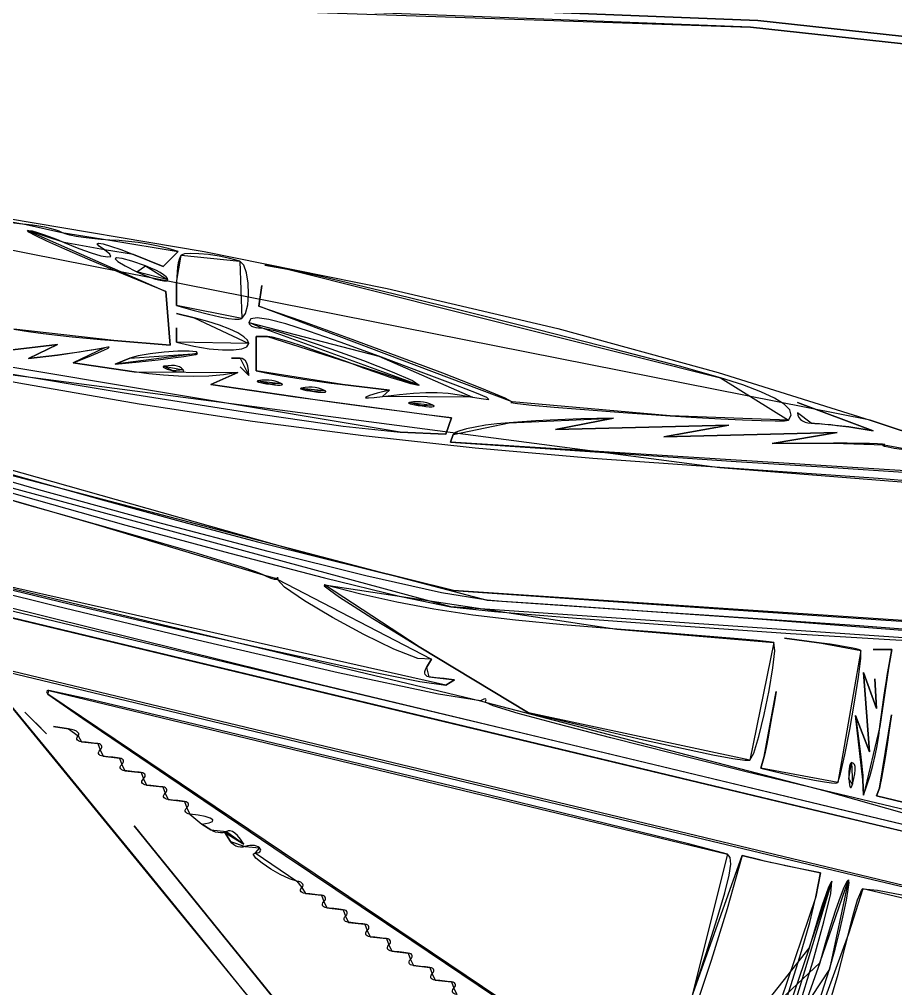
# Model space of a CAD drawing. Extents: x 0.3 to 49.4, y 16 to 54.1.
# Drawn here: x 13.1 to 17.85, y 25.43 to 30.69 of the extents above; entities that cross this region are included whole.
import ezdxf

# ---------------------------------------------------------------- set-up
doc = ezdxf.new("R2010")
doc.units = 0
doc.layers.get('0').update_dxf_attribs({"linetype": 'CONTINUOUS'})

msp = doc.modelspace()

# ---------------------------------------------------------------- linework, layer by layer
at = {"color": 178}
for points in [[(12.8773, 30.8516), (17.1072, 30.684), (12.8773, 30.8516)], [(17.068, 30.6476), (15.8054, 30.6964), (14.7869, 30.7345), (13.9904, 30.7632), (13.3938, 30.7832), (12.9751, 30.7956), (12.7124, 30.8015), (12.5836, 30.8017), (17.068, 30.6476)], [(17.1072, 30.684), (21.2524, 30.2322), (17.1072, 30.684)], [(21.3524, 30.1818), (17.068, 30.6476), (21.3524, 30.1818)], [(10.6057, 29.9222), (11.8702, 29.7756), (13.0323, 29.6119), (14.1039, 29.4304), (15.0965, 29.2307), (16.0219, 29.012), (16.8918, 28.774), (17.7178, 28.516), (10.6057, 29.9222)], [(13.1386, 29.5771), (13.1015, 29.581), (13.0595, 29.5867), (13.0143, 29.5938), (12.9677, 29.6021), (12.9216, 29.6113), (12.8778, 29.6209), (12.8381, 29.6307), (13.1386, 29.5771)], [(13.3322, 29.5341), (13.317, 29.5414), (13.2956, 29.5489), (13.2694, 29.556), (13.2393, 29.5627), (13.2067, 29.5686), (13.1727, 29.5735), (13.1386, 29.5771), (13.3322, 29.5341)], [(13.1451, 29.5436), (13.1534, 29.5449), (13.1705, 29.542), (13.1952, 29.5354), (13.2262, 29.5254), (13.2623, 29.5124), (13.3023, 29.4968), (13.345, 29.4791), (13.1451, 29.5436)], [(13.8956, 29.2133), (13.6668, 29.3081), (13.486, 29.3842), (13.3486, 29.4433), (13.2503, 29.4871), (13.1866, 29.5173), (13.153, 29.5355), (13.1451, 29.5436), (13.8956, 29.2133)], [(13.5918, 29.4927), (13.5426, 29.4959), (13.4947, 29.5005), (13.4499, 29.5061), (13.4096, 29.5125), (13.3755, 29.5195), (13.3492, 29.5268), (13.3322, 29.5341), (13.5918, 29.4927)], [(13.345, 29.4791), (13.4233, 29.4473), (13.4906, 29.4234), (13.544, 29.4077), (13.5808, 29.4009), (13.598, 29.4035), (13.593, 29.416), (13.5627, 29.4389), (13.345, 29.4791)], [(13.5627, 29.4389), (13.5341, 29.4594), (13.524, 29.4716), (13.5314, 29.4758), (13.5557, 29.472), (13.596, 29.4603), (13.6514, 29.441), (13.7211, 29.4141), (13.5627, 29.4389)], [(13.9622, 29.4312), (13.9086, 29.4467), (13.8545, 29.4596), (13.8005, 29.4702), (13.7468, 29.4785), (13.6939, 29.4849), (13.6421, 29.4895), (13.5918, 29.4927), (13.9622, 29.4312)], [(13.7857, 29.3525), (13.712, 29.3774), (13.6595, 29.3917), (13.6289, 29.3958), (13.6208, 29.3902), (13.636, 29.3755), (13.6751, 29.352), (13.7389, 29.3203), (13.7857, 29.3525)], [(13.7211, 29.4141), (13.8811, 29.3501), (13.7211, 29.4141)], [(13.8811, 29.3501), (13.9622, 29.4312), (13.8811, 29.3501)], [(13.9786, 29.4109), (13.973, 29.4021), (13.9679, 29.3876), (13.9634, 29.3684), (13.9597, 29.3454), (13.9568, 29.3194), (13.955, 29.2914), (13.9544, 29.2624), (13.9786, 29.4109)], [(14.2971, 29.378), (14.2427, 29.3926), (14.1851, 29.4045), (14.1281, 29.4134), (14.0753, 29.4188), (14.0303, 29.4205), (13.9968, 29.418), (13.9786, 29.4109), (14.2971, 29.378)], [(13.906, 29.2762), (13.9049, 29.2841), (13.8972, 29.2938), (13.8836, 29.3048), (13.865, 29.3166), (13.842, 29.3288), (13.8153, 29.341), (13.7857, 29.3525), (13.906, 29.2762)], [(14.3076, 29.0674), (14.3277, 29.0945), (14.3401, 29.141), (14.3451, 29.1986), (14.343, 29.2592), (14.3341, 29.3148), (14.3187, 29.3571), (14.2971, 29.378), (14.3076, 29.0674)], [(14.5558, 29.3347), (14.4327, 29.357), (14.5558, 29.3347)], [(13.7389, 29.3203), (13.775, 29.3043), (13.8087, 29.2912), (13.8391, 29.281), (13.865, 29.2742), (13.8854, 29.2709), (13.8994, 29.2715), (13.906, 29.2762), (13.7389, 29.3203)], [(16.9056, 28.7452), (16.6817, 28.8077), (16.3344, 28.899), (15.9156, 29.0061), (15.4767, 29.1162), (15.0694, 29.2163), (14.7452, 29.2934), (14.5558, 29.3347), (16.9056, 28.7452)], [(13.9544, 29.2624), (13.9544, 29.138), (13.9544, 29.2624)], [(14.4163, 29.2456), (14.4, 29.1342), (14.4163, 29.2456)], [(13.9203, 28.9226), (13.8956, 29.2133), (13.9203, 28.9226)], [(13.9544, 29.138), (14.0497, 29.1104), (14.1274, 29.0898), (14.1892, 29.0754), (14.2366, 29.0667), (14.2711, 29.0629), (14.2942, 29.0633), (14.3076, 29.0674), (13.9544, 29.138)], [(14.4, 29.1342), (14.6262, 29.056), (14.8844, 28.9631), (15.1496, 28.865), (15.3965, 28.7716), (15.5999, 28.6925), (15.7346, 28.6373), (15.7755, 28.6158), (14.4, 29.1342)], [(14.0505, 29.0708), (13.9544, 29.0949), (14.0505, 29.0708)], [(11.6877, 29.0309), (11.8815, 28.9808), (12.3401, 28.8924), (12.9652, 28.7822), (13.6587, 28.6664), (14.3223, 28.5616), (14.8578, 28.484), (15.1669, 28.4502), (11.6877, 29.0309)], [(14.346, 28.9308), (14.3391, 28.9488), (14.319, 28.9682), (14.2865, 28.9885), (14.2425, 29.0093), (14.188, 29.0303), (14.1237, 29.0509), (14.0505, 29.0708), (14.346, 28.9308)], [(15.051, 28.8624), (14.8425, 28.9386), (14.6759, 28.9967), (14.5476, 29.0374), (14.454, 29.0618), (14.3916, 29.0708), (14.3568, 29.0653), (14.346, 29.0463), (15.051, 28.8624)], [(14.346, 29.0463), (14.3478, 29.0388), (14.353, 29.0321), (14.3611, 29.0263), (14.3717, 29.0218), (14.3845, 29.0185), (14.3989, 29.0168), (14.4145, 29.0168), (14.346, 29.0463)], [(13.0712, 29.0084), (13.1502, 28.9968), (13.2297, 28.9863), (13.309, 28.9768), (13.3876, 28.9682), (13.4651, 28.9605), (13.5408, 28.9535), (13.6142, 28.9473), (13.0712, 29.0084)], [(13.9544, 29.0169), (13.9544, 28.9389), (13.9544, 29.0169)], [(14.4483, 28.969), (14.3852, 28.969), (14.4483, 28.969)], [(14.3852, 28.969), (14.3852, 28.7829), (14.3852, 28.969)], [(14.4145, 29.0168), (14.4874, 29.0021), (14.6219, 28.9611), (14.7911, 28.9035), (14.9676, 28.8392), (15.1245, 28.7782), (15.2345, 28.7303), (15.2704, 28.7054), (14.4145, 29.0168)], [(14.8834, 28.8296), (14.7967, 28.8615), (14.7137, 28.8908), (14.6372, 28.9166), (14.5697, 28.9383), (14.5139, 28.9547), (14.4726, 28.9653), (14.4483, 28.969), (14.8834, 28.8296)], [(13.3081, 28.9263), (12.9556, 28.8843), (13.3081, 28.9263)], [(13.1515, 28.8502), (13.3081, 28.9263), (13.1515, 28.8502)], [(13.6142, 28.9473), (13.9203, 28.9226), (13.6142, 28.9473)], [(13.9544, 28.9389), (14.0474, 28.9171), (14.131, 28.9031), (14.2036, 28.8963), (14.2632, 28.8963), (14.308, 28.9025), (14.3362, 28.9141), (14.346, 28.9308), (13.9544, 28.9389)], [(13.3081, 28.8684), (13.1515, 28.8502), (13.3081, 28.8684)], [(13.5627, 28.9087), (13.5362, 28.9032), (13.5038, 28.8971), (13.467, 28.8909), (13.4275, 28.8846), (13.3869, 28.8786), (13.3465, 28.8731), (13.3081, 28.8684), (13.5627, 28.9087)], [(13.3925, 28.8269), (13.4702, 28.8575), (13.5265, 28.8805), (13.5637, 28.8968), (13.5837, 28.907), (13.5889, 28.9119), (13.5811, 28.9123), (13.5627, 28.9087), (13.3925, 28.8269)], [(13.6214, 28.8186), (13.7509, 28.8321), (13.8545, 28.8436), (13.9348, 28.8532), (13.994, 28.8612), (14.0344, 28.8676), (14.0585, 28.8727), (14.0686, 28.8765), (13.6214, 28.8186)], [(14.0686, 28.8765), (14.0627, 28.886), (14.0233, 28.89), (13.9612, 28.8891), (13.8871, 28.8841), (13.8116, 28.8758), (13.7456, 28.8648), (13.6998, 28.8518), (14.0686, 28.8765)], [(16.9022, 28.2584), (16.2123, 28.3078), (15.5747, 28.3641), (14.9669, 28.4301), (14.3667, 28.5088), (13.7516, 28.603), (13.0994, 28.7158), (12.3877, 28.8501), (16.9022, 28.2584)], [(13.7239, 28.7776), (13.3925, 28.8269), (13.7239, 28.7776)], [(13.6998, 28.8518), (13.6214, 28.8186), (13.6998, 28.8518)], [(13.9903, 28.7885), (13.9804, 28.7974), (13.9697, 28.8041), (13.9577, 28.8087), (13.9438, 28.8113), (13.9276, 28.8119), (13.9084, 28.8107), (13.8858, 28.8078), (13.9903, 28.7885)], [(14.299, 28.8515), (14.252, 28.8515), (14.299, 28.8515)], [(14.346, 28.7575), (14.3448, 28.7856), (14.3412, 28.808), (14.3356, 28.825), (14.3284, 28.8374), (14.3196, 28.8456), (14.3098, 28.8501), (14.299, 28.8515), (14.346, 28.7575)], [(15.2704, 28.7054), (15.2571, 28.7056), (15.2259, 28.713), (15.179, 28.7267), (15.119, 28.7459), (15.0481, 28.77), (14.9688, 28.7982), (14.8834, 28.8296), (15.2704, 28.7054)], [(15.5601, 28.6411), (15.6193, 28.6307), (15.6479, 28.6285), (15.6379, 28.638), (15.5812, 28.6626), (15.4699, 28.7058), (15.2959, 28.7713), (15.051, 28.8624), (15.5601, 28.6411)], [(14.2873, 28.7743), (14.209, 28.7619), (14.1288, 28.7546), (14.0474, 28.7521), (13.9655, 28.7537), (13.8838, 28.7589), (13.8031, 28.767), (13.7239, 28.7776), (14.2873, 28.7743)], [(13.8858, 28.8078), (13.8812, 28.8062), (13.8809, 28.8038), (13.8847, 28.8007), (13.8923, 28.797), (13.9034, 28.7929), (13.9176, 28.7885), (13.9348, 28.7839), (13.8858, 28.8078)], [(13.9348, 28.7839), (13.9521, 28.7801), (13.9668, 28.7779), (13.9787, 28.7771), (13.9873, 28.7778), (13.9923, 28.78), (13.9934, 28.7835), (13.9903, 28.7885), (13.9348, 28.7839)], [(14.1393, 28.7096), (14.2873, 28.7743), (14.1393, 28.7096)], [(14.299, 28.8045), (14.346, 28.7575), (14.299, 28.8045)], [(14.3852, 28.7829), (14.4564, 28.7693), (14.5269, 28.7567), (14.5962, 28.7453), (14.664, 28.735), (14.73, 28.7256), (14.7938, 28.7172), (14.8552, 28.7096), (14.3852, 28.7829)], [(14.5854, 28.6443), (14.1393, 28.7096), (14.5854, 28.6443)], [(14.395, 28.7286), (14.3908, 28.7271), (14.3921, 28.7249), (14.3982, 28.7224), (14.4088, 28.7195), (14.4235, 28.7164), (14.4419, 28.7132), (14.4635, 28.7101), (14.395, 28.7286)], [(14.5223, 28.7154), (14.5053, 28.7226), (14.4886, 28.728), (14.4717, 28.7316), (14.4542, 28.7334), (14.4359, 28.7335), (14.4163, 28.7319), (14.395, 28.7286), (14.5223, 28.7154)], [(14.4635, 28.7101), (14.4848, 28.7075), (14.5025, 28.7062), (14.516, 28.7059), (14.5251, 28.7067), (14.5294, 28.7086), (14.5286, 28.7115), (14.5223, 28.7154), (14.4635, 28.7101)], [(14.8552, 28.7096), (15.1097, 28.6793), (14.8552, 28.7096)], [(17.2738, 28.5155), (17.2887, 28.5426), (17.2811, 28.5715), (17.251, 28.6024), (17.1984, 28.6352), (17.1233, 28.67), (17.0257, 28.7066), (16.9056, 28.7452), (17.2738, 28.5155)], [(14.63, 28.6895), (14.6258, 28.6879), (14.6271, 28.6858), (14.6332, 28.6832), (14.6438, 28.6803), (14.6585, 28.6773), (14.6769, 28.6741), (14.6985, 28.6709), (14.63, 28.6895)], [(14.7572, 28.6762), (14.7403, 28.6835), (14.7236, 28.6888), (14.7067, 28.6924), (14.6892, 28.6942), (14.6709, 28.6943), (14.6513, 28.6927), (14.63, 28.6895), (14.7572, 28.6762)], [(14.6985, 28.6709), (14.7198, 28.6684), (14.7375, 28.667), (14.751, 28.6667), (14.7601, 28.6676), (14.7644, 28.6695), (14.7636, 28.6724), (14.7572, 28.6762), (14.6985, 28.6709)], [(15.1097, 28.6793), (15.0429, 28.6618), (15.0005, 28.6493), (14.9801, 28.6413), (14.9792, 28.6374), (14.9957, 28.6369), (15.0269, 28.6395), (15.0706, 28.6446), (15.1097, 28.6793)], [(15.0706, 28.6446), (15.1631, 28.6556), (15.2404, 28.6628), (15.307, 28.6662), (15.3677, 28.6658), (15.427, 28.6615), (15.4896, 28.6533), (15.5601, 28.6411), (15.0706, 28.6446)], [(11.6632, 28.6385), (12.1211, 28.4976), (12.5989, 28.3554), (13.0808, 28.2159), (13.5511, 28.0835), (13.994, 27.9622), (14.3937, 27.8563), (14.7345, 27.7699), (11.6632, 28.6385)], [(15.4457, 28.5276), (15.3098, 28.5448), (15.1776, 28.5619), (15.0495, 28.579), (14.9259, 28.5959), (14.807, 28.6124), (14.6934, 28.6286), (14.5854, 28.6443), (15.4457, 28.5276)], [(15.2174, 28.6111), (15.2133, 28.6096), (15.2145, 28.6074), (15.2207, 28.6049), (15.2313, 28.602), (15.246, 28.5989), (15.2644, 28.5957), (15.286, 28.5926), (15.2174, 28.6111)], [(15.3447, 28.5979), (15.3278, 28.6051), (15.311, 28.6105), (15.2942, 28.6141), (15.2767, 28.6159), (15.2584, 28.616), (15.2387, 28.6144), (15.2174, 28.6111), (15.3447, 28.5979)], [(15.7755, 28.6158), (15.7681, 28.6119), (15.8029, 28.6058), (15.8806, 28.5973), (16.0018, 28.5866), (16.1672, 28.5734), (16.3772, 28.5577), (16.6325, 28.5396), (15.7755, 28.6158)], [(17.7338, 28.4586), (17.3226, 28.6117), (17.7338, 28.4586)], [(15.286, 28.5926), (15.3073, 28.5901), (15.3249, 28.5887), (15.3385, 28.5884), (15.3476, 28.5892), (15.3519, 28.5911), (15.3511, 28.594), (15.3447, 28.5979), (15.286, 28.5926)], [(17.3226, 28.5553), (17.3245, 28.5425), (17.3301, 28.5306), (17.3388, 28.5201), (17.3502, 28.5114), (17.3638, 28.5047), (17.3792, 28.5005), (17.396, 28.499), (17.3226, 28.5553)], [(15.4147, 28.4402), (15.4457, 28.5276), (15.4147, 28.4402)], [(15.759, 28.5017), (15.6922, 28.4955), (15.6301, 28.4877), (15.5745, 28.4786), (15.5273, 28.4687), (15.4904, 28.4584), (15.4656, 28.4479), (15.4547, 28.4379), (15.759, 28.5017)], [(16.3239, 28.527), (16.2341, 28.5255), (16.1469, 28.5231), (16.0627, 28.52), (15.9816, 28.5161), (15.9038, 28.5117), (15.8295, 28.5069), (15.759, 28.5017), (16.3239, 28.527)], [(16.0105, 28.4644), (16.3239, 28.527), (16.0105, 28.4644)], [(16.6325, 28.5396), (16.7752, 28.5302), (16.9074, 28.5225), (17.0252, 28.5168), (17.1247, 28.513), (17.2019, 28.5115), (17.2529, 28.5122), (17.2738, 28.5155), (16.6325, 28.5396)], [(17.396, 28.499), (17.4163, 28.4984), (17.4417, 28.4969), (17.471, 28.4945), (17.5029, 28.4914), (17.5361, 28.4876), (17.5695, 28.4834), (17.6016, 28.4788), (17.396, 28.499)], [(17.7178, 28.516), (18.7202, 28.1833), (17.7178, 28.516)], [(19.4536, 25.9141), (18.8676, 26.0523), (17.37, 26.4097), (15.3211, 26.8997), (13.0813, 27.4362), (11.0109, 27.9328), (9.4701, 28.3033), (8.8194, 28.4612), (19.4536, 25.9141)], [(15.6385, 27.5388), (15.391, 27.5797), (14.9805, 27.6716), (14.4505, 27.8028), (13.8446, 27.9619), (13.2065, 28.1376), (12.5798, 28.3182), (12.0081, 28.4924), (15.6385, 27.5388)], [(15.1669, 28.4502), (15.4147, 28.4402), (15.1669, 28.4502)], [(16.9505, 28.4879), (16.0105, 28.4644), (16.9505, 28.4879)], [(16.598, 28.4259), (16.9505, 28.4879), (16.598, 28.4259)], [(17.538, 28.4488), (16.598, 28.4259), (17.538, 28.4488)], [(17.1855, 28.3888), (17.538, 28.4488), (17.1855, 28.3888)], [(17.6016, 28.4788), (17.7338, 28.4586), (17.6016, 28.4788)], [(12.1381, 28.3959), (12.5804, 28.2602), (13.1095, 28.1064), (13.6793, 27.947), (14.2437, 27.7945), (14.7565, 27.6613), (15.1715, 27.5599), (15.4426, 27.5028), (12.1381, 28.3959)], [(15.4547, 28.4379), (15.4411, 28.3963), (15.4547, 28.4379)], [(15.4411, 28.3963), (16.3039, 28.3379), (16.99, 28.2922), (17.5155, 28.2581), (17.8969, 28.2343), (18.1503, 28.2197), (18.292, 28.213), (18.3383, 28.2131), (15.4411, 28.3963)], [(17.5184, 28.3902), (17.1855, 28.3888), (17.5184, 28.3902)], [(17.7926, 28.381), (17.7972, 28.3834), (17.7844, 28.3855), (17.7559, 28.3873), (17.7134, 28.3888), (17.6585, 28.3898), (17.5929, 28.3903), (17.5184, 28.3902), (17.7926, 28.381)], [(9.6471, 28.3429), (9.6191, 28.3318), (9.6572, 28.3102), (9.8717, 28.2509), (10.3729, 28.1266), (11.2709, 27.9097), (12.676, 27.5731), (14.6985, 27.0893), (9.6471, 28.3429)], [(17.9995, 28.3433), (17.9403, 28.3498), (17.8889, 28.3563), (17.8465, 28.3625), (17.8144, 28.3684), (17.7939, 28.3736), (17.7862, 28.3779), (17.7926, 28.381), (17.9995, 28.3433)], [(13.5131, 27.9522), (13.3149, 28.008), (13.1169, 28.0643), (12.9262, 28.1189), (12.7496, 28.17), (12.5943, 28.2154), (12.467, 28.2532), (12.3749, 28.2813), (13.5131, 27.9522)], [(18.297, 28.1484), (18.2533, 28.1557), (18.1435, 28.1669), (17.9762, 28.1813), (17.7598, 28.1984), (17.503, 28.2174), (17.2143, 28.2376), (16.9022, 28.2584), (18.297, 28.1484)], [(8.7401, 28.1923), (9.3844, 28.0328), (10.9575, 27.6516), (13.0863, 27.1384), (15.3971, 26.5832), (17.5167, 26.0754), (19.0715, 25.705), (19.6881, 25.5616), (8.7401, 28.1923)], [(14.4237, 27.6769), (14.3835, 27.6927), (14.3041, 27.7192), (14.191, 27.7546), (14.0498, 27.7973), (13.886, 27.8456), (13.7052, 27.8978), (13.5131, 27.9522), (14.4237, 27.6769)], [(15.6032, 26.9935), (15.3752, 27.0285), (14.8305, 27.1459), (14.0981, 27.3147), (13.3068, 27.5042), (12.5855, 27.6835), (12.0632, 27.8217), (11.8686, 27.8879), (15.6032, 26.9935)], [(14.7345, 27.7699), (15.456, 27.5926), (14.7345, 27.7699)], [(12.6552, 27.6995), (12.9375, 27.6247), (13.3785, 27.5179), (13.9055, 27.3955), (14.4454, 27.2738), (14.9256, 27.1693), (15.2732, 27.0984), (15.4153, 27.0775), (12.6552, 27.6995)], [(14.5027, 27.6555), (14.5006, 27.6519), (14.4946, 27.6507), (14.4853, 27.6518), (14.473, 27.6551), (14.4583, 27.6605), (14.4417, 27.6678), (14.4237, 27.6769), (14.5027, 27.6555)], [(14.4999, 27.6525), (14.5006, 27.6574), (14.5011, 27.6609), (14.5016, 27.6629), (14.5021, 27.6633), (14.5024, 27.6623), (14.5026, 27.6597), (14.5027, 27.6555), (14.4999, 27.6525)], [(15.3372, 27.2186), (15.2637, 27.2235), (15.133, 27.2733), (14.9701, 27.3523), (14.8003, 27.4452), (14.6486, 27.5365), (14.5401, 27.6107), (14.4999, 27.6525), (15.3372, 27.2186)], [(14.7572, 27.6216), (14.755, 27.6171), (14.7833, 27.5946), (14.8388, 27.5563), (14.9185, 27.5042), (15.0191, 27.4404), (15.1376, 27.367), (15.2709, 27.286), (14.7572, 27.6216)], [(16.3423, 27.3819), (16.0515, 27.4051), (15.7936, 27.4302), (15.5619, 27.4583), (15.3492, 27.4904), (15.1489, 27.5277), (14.9538, 27.5711), (14.7572, 27.6216), (16.3423, 27.3819)], [(15.456, 27.5926), (16.2699, 27.536), (16.9223, 27.4911), (17.4278, 27.4566), (17.8011, 27.4317), (18.0569, 27.4152), (18.2101, 27.406), (18.2753, 27.403), (15.456, 27.5926)], [(15.4426, 27.5028), (15.6796, 27.4779), (16.1247, 27.4416), (16.6895, 27.4), (17.2853, 27.3593), (17.8233, 27.3254), (18.215, 27.3045), (18.3716, 27.3025), (15.4426, 27.5028)], [(17.1072, 27.4383), (16.815, 27.4579), (16.5353, 27.4768), (16.277, 27.4943), (16.0492, 27.5099), (15.8609, 27.5229), (15.721, 27.5328), (15.6385, 27.5388), (17.1072, 27.4383)], [(18.3768, 27.3392), (18.3398, 27.3449), (18.2417, 27.3544), (18.0904, 27.3672), (17.8934, 27.3825), (17.6587, 27.3999), (17.3941, 27.4187), (17.1072, 27.4383), (18.3768, 27.3392)], [(17.194, 27.309), (17.169, 27.3133), (17.1031, 27.3204), (17.0015, 27.3299), (16.8694, 27.3412), (16.712, 27.3539), (16.5346, 27.3677), (16.3423, 27.3819), (17.194, 27.309)], [(17.0645, 26.671), (17.0862, 26.7097), (17.1136, 26.7989), (17.1426, 26.9188), (17.1691, 27.0497), (17.1892, 27.1715), (17.1989, 27.2646), (17.194, 27.309), (17.0645, 26.671)], [(17.4534, 27.3064), (17.2528, 27.333), (17.4534, 27.3064)], [(17.6667, 27.2671), (17.6585, 27.2707), (17.6407, 27.2754), (17.6146, 27.2809), (17.5815, 27.287), (17.5428, 27.2934), (17.4996, 27.2999), (17.4534, 27.3064), (17.6667, 27.2671)], [(15.2709, 27.286), (15.8628, 26.9289), (15.2709, 27.286)], [(17.5411, 26.5503), (17.5564, 26.5967), (17.5793, 26.6999), (17.6058, 26.8372), (17.6317, 26.9855), (17.6532, 27.1219), (17.6662, 27.2234), (17.6667, 27.2671), (17.5411, 26.5503)], [(17.8351, 27.2718), (17.733, 27.2718), (17.8351, 27.2718)], [(17.8159, 27.1706), (17.8351, 27.2718), (17.8159, 27.1706)], [(15.3093, 27.1734), (15.3372, 27.2186), (15.3093, 27.1734)], [(15.3228, 27.1233), (15.3141, 27.1256), (15.3075, 27.1301), (15.3031, 27.1363), (15.301, 27.1441), (15.3013, 27.1531), (15.304, 27.1629), (15.3093, 27.1734), (15.3228, 27.1233)], [(17.7507, 26.9519), (17.6802, 27.1478), (17.7507, 26.9519)], [(17.6802, 27.1478), (17.7128, 26.717), (17.6802, 27.1478)], [(17.7701, 26.854), (17.7767, 26.906), (17.7837, 26.9589), (17.7909, 27.0109), (17.798, 27.06), (17.8048, 27.1042), (17.8108, 27.1418), (17.8159, 27.1706), (17.7701, 26.854)], [(14.4065, 25.3116), (14.0832, 25.7109), (13.7831, 26.0805), (13.5152, 26.4094), (13.2883, 26.6866), (13.1115, 26.9012), (12.9937, 27.0422), (12.9439, 27.0987), (14.4065, 25.3116)], [(14.6985, 27.0893), (15.7524, 26.837), (16.7257, 26.604), (17.5896, 26.3969), (18.3155, 26.2228), (18.8748, 26.0884), (19.2388, 26.0007), (19.3788, 25.9665), (14.6985, 27.0893)], [(15.4622, 27.1074), (15.4318, 27.1108), (15.4054, 27.1138), (15.3827, 27.1164), (15.3634, 27.1186), (15.3472, 27.1205), (15.3338, 27.122), (15.3228, 27.1233), (15.4622, 27.1074)], [(15.4153, 27.0775), (15.4622, 27.1074), (15.4153, 27.0775)], [(17.7419, 27.1119), (17.7507, 26.9519), (17.7419, 27.1119)], [(13.2608, 27.0499), (13.2557, 27.0493), (13.2521, 27.0478), (13.2499, 27.0454), (13.2492, 27.0423), (13.2501, 27.0386), (13.2524, 27.0344), (13.2564, 27.0298), (13.2608, 27.0499)], [(13.2564, 27.0298), (13.4462, 26.8977), (13.9118, 26.5814), (14.543, 26.155), (15.2297, 25.6926), (15.8617, 25.2685), (16.3289, 24.9567), (16.5212, 24.8316), (13.2564, 27.0298)], [(16.9425, 26.1615), (16.731, 26.217), (16.2073, 26.3464), (15.4958, 26.5195), (14.7209, 26.7065), (14.0072, 26.8772), (13.479, 27.0017), (13.2608, 27.0499), (16.9425, 26.1615)], [(17.2065, 27.0445), (17.1954, 26.9769), (17.1843, 26.9114), (17.1735, 26.8502), (17.1636, 26.7955), (17.1547, 26.7494), (17.1475, 26.7141), (17.1421, 26.6918), (17.2065, 27.0445)], [(15.6281, 26.9865), (15.632, 26.994), (15.6331, 26.9994), (15.6317, 27.0027), (15.6278, 27.0038), (15.6217, 27.0026), (15.6134, 26.9992), (15.6032, 26.9935), (15.6281, 26.9865)], [(17.4726, 26.5059), (17.0447, 26.6088), (16.6532, 26.7051), (16.3092, 26.7919), (16.0237, 26.8662), (15.8077, 26.9254), (15.6722, 26.9664), (15.6281, 26.9865), (17.4726, 26.5059)], [(13.2494, 26.8149), (13.1319, 26.9324), (13.2494, 26.8149)], [(15.8628, 26.9289), (16.2098, 26.8468), (16.4879, 26.7825), (16.7034, 26.7345), (16.8625, 26.7011), (16.9716, 26.6804), (17.0368, 26.671), (17.0645, 26.671), (15.8628, 26.9289)], [(13.1906, 26.8736), (13.2494, 26.8149), (13.1906, 26.8736)], [(17.7128, 26.717), (17.637, 26.9128), (17.7128, 26.717)], [(17.637, 26.9128), (17.6484, 26.8314), (17.6577, 26.7623), (17.6649, 26.7044), (17.6703, 26.6567), (17.6741, 26.6183), (17.6764, 26.5881), (17.6775, 26.5652), (17.637, 26.9128)], [(17.8318, 26.9172), (17.8203, 26.8349), (17.8088, 26.757), (17.7979, 26.686), (17.7878, 26.6244), (17.7791, 26.5745), (17.772, 26.5388), (17.767, 26.5197), (17.8318, 26.9172)], [(13.3671, 26.8416), (13.2874, 26.8537), (13.3671, 26.8416)], [(13.4198, 26.8026), (13.4239, 26.809), (13.4235, 26.8156), (13.4191, 26.822), (13.4109, 26.828), (13.3993, 26.8335), (13.3846, 26.8381), (13.3671, 26.8416), (13.4198, 26.8026)], [(17.68, 26.482), (17.6997, 26.5346), (17.7168, 26.5881), (17.7315, 26.6421), (17.744, 26.6961), (17.7544, 26.7497), (17.7631, 26.8025), (17.7701, 26.854), (17.68, 26.482)], [(13.4387, 26.7708), (13.4289, 26.7726), (13.4214, 26.7757), (13.4161, 26.7798), (13.4131, 26.7847), (13.4127, 26.7903), (13.4149, 26.7963), (13.4198, 26.8026), (13.4387, 26.7708)], [(13.5268, 26.761), (13.5159, 26.7623), (13.5035, 26.7637), (13.4902, 26.7651), (13.4766, 26.7667), (13.4631, 26.7682), (13.4502, 26.7696), (13.4387, 26.7708), (13.5268, 26.761)], [(13.5399, 26.7267), (13.5454, 26.7336), (13.5484, 26.7401), (13.5488, 26.7462), (13.5468, 26.7515), (13.5424, 26.7559), (13.5357, 26.7591), (13.5268, 26.761), (13.5399, 26.7267)], [(13.5562, 26.6925), (13.5465, 26.6944), (13.5391, 26.6976), (13.5341, 26.702), (13.5316, 26.7073), (13.5316, 26.7134), (13.5344, 26.7199), (13.5399, 26.7267), (13.5562, 26.6925)], [(13.6443, 26.6827), (13.6334, 26.6839), (13.621, 26.6853), (13.6077, 26.6868), (13.5941, 26.6883), (13.5806, 26.6898), (13.5677, 26.6912), (13.5562, 26.6925), (13.6443, 26.6827)], [(13.6574, 26.6484), (13.6629, 26.6553), (13.6659, 26.6618), (13.6663, 26.6678), (13.6643, 26.6731), (13.6599, 26.6775), (13.6532, 26.6808), (13.6443, 26.6827), (13.6574, 26.6484)], [(17.1421, 26.6918), (17.1241, 26.6275), (17.1421, 26.6918)], [(17.6163, 26.6582), (17.612, 26.6559), (17.6082, 26.6492), (17.6051, 26.6388), (17.6028, 26.6251), (17.6013, 26.6087), (17.6008, 26.5902), (17.6013, 26.5701), (17.6163, 26.6582)], [(17.6213, 26.5407), (17.6288, 26.5717), (17.6335, 26.5981), (17.6355, 26.6197), (17.6348, 26.6365), (17.6314, 26.6485), (17.6252, 26.6558), (17.6163, 26.6582), (17.6213, 26.5407)], [(13.6737, 26.6141), (13.664, 26.616), (13.6566, 26.6193), (13.6516, 26.6237), (13.6491, 26.629), (13.6491, 26.635), (13.6518, 26.6416), (13.6574, 26.6484), (13.6737, 26.6141)], [(13.7618, 26.6044), (13.7509, 26.6056), (13.7385, 26.607), (13.7252, 26.6085), (13.7116, 26.61), (13.698, 26.6115), (13.6852, 26.6129), (13.6737, 26.6141), (13.7618, 26.6044)], [(13.7748, 26.5701), (13.7804, 26.5769), (13.7834, 26.5835), (13.7838, 26.5895), (13.7818, 26.5948), (13.7774, 26.5992), (13.7707, 26.6025), (13.7618, 26.6044), (13.7748, 26.5701)], [(17.1241, 26.6275), (17.244, 26.5993), (17.3401, 26.578), (17.4147, 26.5628), (17.47, 26.5531), (17.508, 26.5482), (17.531, 26.5475), (17.5411, 26.5503), (17.1241, 26.6275)], [(13.7912, 26.5358), (13.7815, 26.5377), (13.7741, 26.541), (13.7691, 26.5453), (13.7666, 26.5507), (13.7666, 26.5567), (13.7693, 26.5632), (13.7748, 26.5701), (13.7912, 26.5358)], [(17.6013, 26.5701), (17.6027, 26.5515), (17.6049, 26.5374), (17.6075, 26.528), (17.6106, 26.5234), (17.6141, 26.5239), (17.6177, 26.5296), (17.6213, 26.5407), (17.6013, 26.5701)], [(17.6775, 26.5652), (17.68, 26.482), (17.6775, 26.5652)], [(13.8793, 26.526), (13.8684, 26.5273), (13.856, 26.5287), (13.8427, 26.5302), (13.8291, 26.5317), (13.8155, 26.5332), (13.8027, 26.5346), (13.7912, 26.5358), (13.8793, 26.526)], [(13.8923, 26.4918), (13.8979, 26.4986), (13.9009, 26.5051), (13.9013, 26.5112), (13.8993, 26.5165), (13.8949, 26.5209), (13.8882, 26.5241), (13.8793, 26.526), (13.8923, 26.4918)], [(19.4571, 25.9448), (19.3739, 25.9915), (19.2091, 26.0519), (18.9716, 26.1245), (18.6704, 26.2078), (18.3142, 26.3002), (17.912, 26.4), (17.4726, 26.5059), (19.4571, 25.9448)], [(17.767, 26.5197), (17.7508, 26.4774), (17.767, 26.5197)], [(13.9087, 26.4575), (13.899, 26.4594), (13.8916, 26.4626), (13.8866, 26.467), (13.8841, 26.4723), (13.8841, 26.4784), (13.8868, 26.4849), (13.8923, 26.4918), (13.9087, 26.4575)], [(13.9968, 26.4477), (13.9859, 26.4489), (13.9735, 26.4503), (13.9602, 26.4518), (13.9465, 26.4533), (13.933, 26.4548), (13.9202, 26.4562), (13.9087, 26.4575), (13.9968, 26.4477)], [(14.0098, 26.4134), (14.0154, 26.4203), (14.0184, 26.4268), (14.0188, 26.4328), (14.0168, 26.4382), (14.0124, 26.4425), (14.0057, 26.4458), (13.9968, 26.4477), (14.0098, 26.4134)], [(17.7508, 26.4774), (19.0654, 26.1614), (17.7508, 26.4774)], [(14.0262, 26.3791), (14.0165, 26.381), (14.0091, 26.3843), (14.0041, 26.3887), (14.0016, 26.394), (14.0016, 26.4), (14.0043, 26.4066), (14.0098, 26.4134), (14.0262, 26.3791)], [(14.0914, 26.3241), (14.1307, 26.3306), (14.1496, 26.3386), (14.1508, 26.3474), (14.1365, 26.3565), (14.1094, 26.3652), (14.0718, 26.3729), (14.0262, 26.3791), (14.0914, 26.3241)], [(13.7247, 26.3153), (13.8475, 26.164), (14.0045, 25.9702), (14.1877, 25.7439), (14.3892, 25.4949), (14.6011, 25.2329), (14.8153, 24.968), (15.0239, 24.7097), (13.7247, 26.3153)], [(14.1404, 26.293), (14.0914, 26.3241), (14.1404, 26.293)], [(14.2258, 26.2845), (14.2162, 26.2801), (14.2048, 26.2777), (14.1922, 26.2772), (14.179, 26.2786), (14.1656, 26.2817), (14.1525, 26.2865), (14.1404, 26.293), (14.2258, 26.2845)], [(14.3189, 26.2153), (14.301, 26.2421), (14.2848, 26.2622), (14.2702, 26.2763), (14.2571, 26.2848), (14.2454, 26.2886), (14.235, 26.2883), (14.2258, 26.2845), (14.3189, 26.2153)], [(14.246, 26.2308), (14.2164, 26.2787), (14.246, 26.2308)], [(14.2164, 26.2787), (14.3189, 26.2153), (14.2164, 26.2787)], [(14.3266, 26.2024), (14.3141, 26.1992), (14.3012, 26.1987), (14.2882, 26.2008), (14.2757, 26.2052), (14.2642, 26.2117), (14.2541, 26.2203), (14.246, 26.2308), (14.3266, 26.2024)], [(14.4042, 26.1953), (14.3967, 26.2009), (14.3873, 26.205), (14.3763, 26.2077), (14.3643, 26.2088), (14.3516, 26.2083), (14.3389, 26.2062), (14.3266, 26.2024), (14.4042, 26.1953)], [(14.3804, 26.1686), (14.3912, 26.1693), (14.3998, 26.1714), (14.406, 26.1745), (14.4097, 26.1787), (14.4107, 26.1836), (14.4089, 26.1892), (14.4042, 26.1953), (14.3804, 26.1686)], [(14.6065, 26.0151), (14.5663, 26.0272), (14.517, 26.0506), (14.4657, 26.0803), (14.4194, 26.1118), (14.385, 26.1402), (14.3697, 26.1607), (14.3804, 26.1686), (14.6065, 26.0151)], [(17.0223, 26.1543), (16.9407, 25.8649), (16.8544, 25.5849), (16.7654, 25.3184), (16.6759, 25.0697), (16.588, 24.8432), (16.5036, 24.643), (16.4248, 24.4735), (17.0223, 26.1543)], [(16.746, 25.3745), (16.8275, 25.6235), (16.8876, 25.8129), (16.9285, 25.9512), (16.9524, 26.0468), (16.9613, 26.1081), (16.9573, 26.1435), (16.9425, 26.1615), (16.746, 25.3745)], [(17.1183, 26.1302), (17.0223, 26.1543), (17.1183, 26.1302)], [(17.4467, 26.0596), (17.3745, 26.0742), (17.312, 26.087), (17.2584, 26.0983), (17.213, 26.1082), (17.1749, 26.1167), (17.1436, 26.124), (17.1183, 26.1302), (17.4467, 26.0596)], [(17.4224, 25.9302), (17.4467, 26.0596), (17.4224, 25.9302)], [(14.6341, 25.9802), (14.6388, 25.9866), (14.6403, 25.9928), (14.6389, 25.9988), (14.6346, 26.0042), (14.6277, 26.0089), (14.6182, 26.0126), (14.6065, 26.0151), (14.6341, 25.9802)], [(14.6528, 25.9483), (14.6431, 25.9502), (14.6355, 25.9532), (14.6302, 25.9573), (14.6273, 25.9623), (14.6269, 25.9679), (14.6291, 25.9739), (14.6341, 25.9802), (14.6528, 25.9483)], [(17.0831, 24.61), (17.1592, 24.8144), (17.2436, 25.0612), (17.3282, 25.3243), (17.405, 25.5774), (17.4662, 25.7943), (17.5036, 25.9487), (17.5094, 26.0144), (17.0831, 24.61)], [(17.5094, 26.0144), (17.5029, 26.0081), (17.4914, 25.9828), (17.4757, 25.9409), (17.4565, 25.8846), (17.4347, 25.8161), (17.411, 25.7375), (17.386, 25.6512), (17.5094, 26.0144)], [(17.5995, 26.0227), (17.5897, 26.0129), (17.5742, 25.9803), (17.5539, 25.9277), (17.5297, 25.8579), (17.5026, 25.7735), (17.4735, 25.6774), (17.4435, 25.5723), (17.5995, 26.0227)], [(17.4972, 25.5376), (17.5262, 25.6463), (17.5515, 25.7468), (17.5723, 25.8362), (17.5882, 25.9114), (17.5984, 25.9696), (17.6024, 26.0076), (17.5995, 26.0227), (17.4972, 25.5376)], [(17.5995, 25.7298), (17.6116, 25.7822), (17.6242, 25.8312), (17.6367, 25.8754), (17.6488, 25.9133), (17.66, 25.9434), (17.6697, 25.9643), (17.6774, 25.9743), (17.5995, 25.7298)], [(17.6774, 25.9743), (17.7564, 25.9669), (17.9359, 25.9322), (18.1761, 25.8794), (18.4368, 25.818), (18.6783, 25.7575), (18.8603, 25.7071), (18.9431, 25.6764), (17.6774, 25.9743)], [(14.7409, 25.9385), (14.73, 25.9398), (14.7176, 25.9412), (14.7044, 25.9427), (14.6907, 25.9442), (14.6772, 25.9457), (14.6644, 25.9471), (14.6528, 25.9483), (14.7409, 25.9385)], [(14.754, 25.9043), (14.7596, 25.9111), (14.7625, 25.9177), (14.763, 25.9237), (14.7609, 25.929), (14.7565, 25.9334), (14.7498, 25.9366), (14.7409, 25.9385), (14.754, 25.9043)], [(16.9278, 24.4734), (17.0115, 24.6778), (17.0992, 24.9078), (17.1858, 25.1488), (17.2664, 25.3862), (17.336, 25.6053), (17.3897, 25.7915), (17.4224, 25.9302), (16.9278, 24.4734)], [(14.7703, 25.87), (14.7606, 25.8719), (14.7532, 25.8751), (14.7482, 25.8795), (14.7457, 25.8848), (14.7458, 25.8909), (14.7485, 25.8974), (14.754, 25.9043), (14.7703, 25.87)], [(14.8584, 25.8602), (14.8475, 25.8615), (14.8351, 25.8629), (14.8219, 25.8643), (14.8082, 25.8659), (14.7947, 25.8674), (14.7819, 25.8688), (14.7703, 25.87), (14.8584, 25.8602)], [(14.8715, 25.8259), (14.8771, 25.8328), (14.88, 25.8393), (14.8805, 25.8454), (14.8784, 25.8507), (14.874, 25.8551), (14.8673, 25.8583), (14.8584, 25.8602), (14.8715, 25.8259)], [(14.8878, 25.7917), (14.8781, 25.7936), (14.8707, 25.7968), (14.8657, 25.8012), (14.8632, 25.8065), (14.8633, 25.8126), (14.866, 25.8191), (14.8715, 25.8259), (14.8878, 25.7917)], [(14.9759, 25.7819), (14.965, 25.7831), (14.9526, 25.7845), (14.9394, 25.786), (14.9257, 25.7875), (14.9122, 25.789), (14.8994, 25.7904), (14.8878, 25.7917), (14.9759, 25.7819)], [(14.989, 25.7476), (14.9946, 25.7545), (14.9975, 25.761), (14.998, 25.767), (14.9959, 25.7723), (14.9915, 25.7767), (14.9848, 25.78), (14.9759, 25.7819), (14.989, 25.7476)], [(15.0053, 25.7133), (14.9956, 25.7152), (14.9882, 25.7185), (14.9832, 25.7229), (14.9807, 25.7282), (14.9807, 25.7342), (14.9835, 25.7408), (14.989, 25.7476), (15.0053, 25.7133)], [(15.0934, 25.7035), (15.0825, 25.7048), (15.0701, 25.7062), (15.0568, 25.7077), (15.0432, 25.7092), (15.0297, 25.7107), (15.0169, 25.7121), (15.0053, 25.7133), (15.0934, 25.7035)], [(16.9158, 23.8579), (17.0353, 24.1168), (17.1543, 24.3973), (17.2688, 24.6882), (17.3747, 24.9781), (17.4679, 25.2559), (17.5442, 25.5102), (17.5995, 25.7298), (16.9158, 23.8579)], [(15.1065, 25.6693), (15.1121, 25.6761), (15.115, 25.6827), (15.1155, 25.6887), (15.1134, 25.694), (15.109, 25.6984), (15.1023, 25.7016), (15.0934, 25.7035), (15.1065, 25.6693)], [(15.1228, 25.635), (15.1131, 25.6369), (15.1057, 25.6402), (15.1007, 25.6445), (15.0982, 25.6499), (15.0982, 25.6559), (15.101, 25.6624), (15.1065, 25.6693), (15.1228, 25.635)], [(17.386, 25.6512), (17.0568, 24.6856), (16.6365, 23.7869), (16.1314, 22.9636), (15.5482, 22.2236), (14.8931, 21.5753), (14.1726, 21.0267), (13.3933, 20.5861), (17.386, 25.6512)], [(15.2109, 25.6252), (15.2, 25.6265), (15.1876, 25.6279), (15.1743, 25.6294), (15.1607, 25.6309), (15.1472, 25.6324), (15.1344, 25.6338), (15.1228, 25.635), (15.2109, 25.6252)], [(15.224, 25.5909), (15.2296, 25.5978), (15.2325, 25.6043), (15.233, 25.6104), (15.2309, 25.6157), (15.2265, 25.6201), (15.2198, 25.6233), (15.2109, 25.6252), (15.224, 25.5909)], [(17.4435, 25.5723), (16.9657, 24.2302), (16.3264, 23.0336), (15.5404, 21.9967), (14.6228, 21.1335), (13.5886, 20.4581), (12.453, 19.9848), (11.2308, 19.7276), (17.4435, 25.5723)], [(15.2403, 25.5567), (15.2306, 25.5586), (15.2232, 25.5618), (15.2182, 25.5662), (15.2157, 25.5715), (15.2157, 25.5776), (15.2185, 25.5841), (15.224, 25.5909), (15.2403, 25.5567)], [(15.3284, 25.5469), (15.3175, 25.5481), (15.3051, 25.5495), (15.2918, 25.551), (15.2782, 25.5525), (15.2647, 25.554), (15.2519, 25.5554), (15.2403, 25.5567), (15.3284, 25.5469)], [(14.3834, 20.8139), (14.9826, 21.2946), (15.5374, 21.8507), (16.0437, 22.4759), (16.4971, 23.1637), (16.8933, 23.9075), (17.2281, 24.701), (17.4972, 25.5376), (14.3834, 20.8139)], [(15.3415, 25.5126), (15.3471, 25.5195), (15.35, 25.526), (15.3505, 25.532), (15.3484, 25.5374), (15.344, 25.5417), (15.3373, 25.545), (15.3284, 25.5469), (15.3415, 25.5126)], [(15.3578, 25.4783), (15.3481, 25.4802), (15.3407, 25.4835), (15.3357, 25.4879), (15.3332, 25.4932), (15.3332, 25.4992), (15.336, 25.5058), (15.3415, 25.5126), (15.3578, 25.4783)], [(15.4459, 25.4686), (15.435, 25.4698), (15.4226, 25.4712), (15.4093, 25.4727), (15.3957, 25.4742), (15.3822, 25.4757), (15.3694, 25.4771), (15.3578, 25.4783), (15.4459, 25.4686)], [(15.459, 25.4343), (15.4645, 25.4411), (15.4675, 25.4477), (15.468, 25.4537), (15.4659, 25.459), (15.4615, 25.4634), (15.4548, 25.4667), (15.4459, 25.4686), (15.459, 25.4343)], [(15.4753, 25.4), (15.4656, 25.4019), (15.4582, 25.4052), (15.4532, 25.4095), (15.4507, 25.4149), (15.4507, 25.4209), (15.4535, 25.4274), (15.459, 25.4343), (15.4753, 25.4)]]:
    msp.add_lwpolyline(points, dxfattribs=at)

doc.saveas('drawing.dxf')
